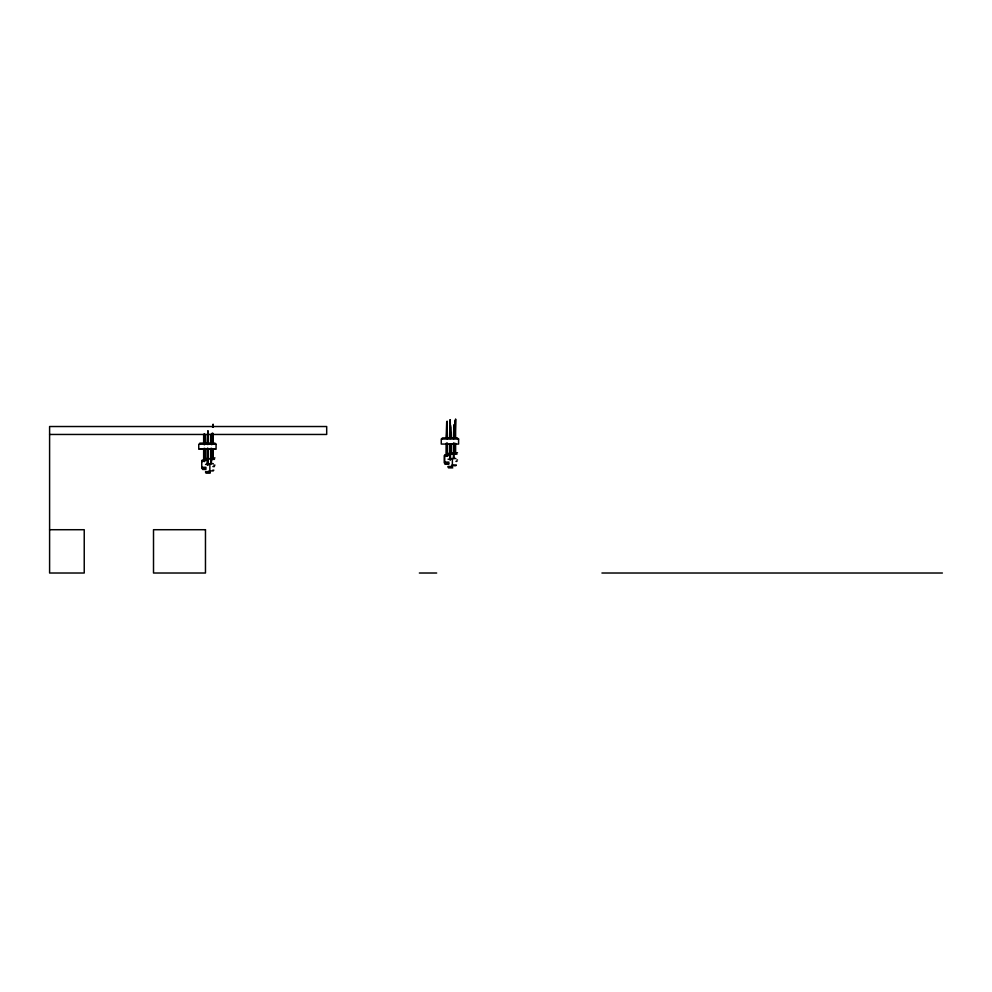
<?xml version="1.0" encoding="UTF-8"?>
<svg xmlns="http://www.w3.org/2000/svg" width="992" height="992" viewBox="0 0 992 992"><rect width="100%" height="100%" fill="white"/><g stroke="black" fill="none" stroke-linecap="round" stroke-linejoin="round"><path stroke-width="1.49" d="M450.194 419.715L450.728 438.117M455.08 420.434L454.559 437.298M446.71 421.873L446.177 437.212M446.983 423.324L447.516 438.65M450.356 426.932L450.889 437.658M49.6 434.459L326.69 434.459L326.69 426.523L49.6 426.523L49.6 573.016L84.233 573.016L84.233 529.716L49.6 529.716M199.838 448.892L214.991 448.892M453.17 452.724L453.803 452.724M454.782 452.724L457.498 452.724M448.297 453.443L452.625 453.443M452.662 454.162L456.99 454.162M449.029 454.894L444.701 454.894L444.701 463.549L448.954 463.549M448.607 455.613L444.28 455.613L444.28 462.83L448.607 462.83M210.664 457.92L214.991 457.92M205.778 458.639L210.118 458.639M451.521 458.502L455.849 458.502M448.037 459.222L452.364 459.222L452.364 466.438L448.037 466.438M210.143 459.358L214.47 459.358M202.182 460.077L206.522 460.077M456.866 459.941L457.498 459.941M202.852 460.796L201.76 460.796L201.76 468.013L205.803 468.013M202.182 461.528L202.814 461.528M455.911 461.379L456.99 461.379M444.701 462.111L448.954 462.111M209.002 463.686L213.33 463.686M205.53 464.405L209.858 464.405L209.858 471.622L205.53 471.622M445.086 464.268L448.781 464.268M452.042 464.988L456.37 464.988M213.912 465.136L214.991 465.136M451.806 465.707L455.849 465.707M212.871 466.575L214.47 466.575M202.182 467.294L205.877 467.294M448.037 467.158L452.364 467.158M448.458 467.877L452.786 467.877M202.182 468.745L205.877 468.745M202.566 469.464L205.815 469.464M212.772 470.183L213.863 470.183M209.002 470.902L213.33 470.902M205.518 472.353L209.845 472.353M205.939 473.072L210.279 473.072M419.356 573.016L436.666 573.016M601.933 573.016L942.4 573.016M457.498 439.01L457.498 437.931L442.345 437.931L442.345 439.01M455.613 437.385L455.613 418.984L455.068 437.385M455.613 443.523L455.613 452.724M455.092 443.436L455.092 454.162M454.559 443.436L454.559 454.162M453.952 438.563L453.952 424.762L453.418 438.563M453.952 443.164L453.952 458.502M453.418 443.164L453.418 458.502M450.889 443.796L450.889 454.522M450.728 444.242L450.728 453.443M450.467 438.476L450.48 425.481L449.922 438.476M450.48 443.883L450.467 459.941M450.356 426.932L450.356 437.658M450.356 443.796L450.356 454.522M450.194 419.715L450.194 438.117M450.194 444.242L450.194 453.443M449.934 443.883L449.922 459.941M447.516 443.25L447.516 455.514M446.983 438.65L447.132 421.154L446.598 438.018M446.983 443.25L447.132 456.332M446.71 443.337L446.598 456.332M446.177 443.337L446.177 455.613M214.991 444.205L214.991 443.126L199.838 443.126L199.838 444.205M213.094 427.242L213.094 424.179L212.548 427.242M213.094 433.38L213.094 444.118M213.094 448.719L213.094 457.92M212.586 433.293L212.548 444.118M212.586 448.62L212.586 459.358M212.04 433.293L212.04 444.019M212.04 448.62L212.04 459.358M211.966 433.826L211.966 444.565M211.966 449.165L211.966 459.904M211.42 433.826L211.42 444.565M211.445 448.359L211.445 463.686M210.899 434.558L210.899 443.759M210.899 448.359L210.899 463.686M208.382 433.653L208.382 444.391M208.382 448.992L208.382 458.18M208.221 434.099L208.221 443.3M208.221 449.438L208.221 458.639M207.96 444.478L207.96 430.677L207.415 444.478M207.96 448.26L207.96 465.136M207.675 434.099L207.675 443.3M207.675 449.438L207.675 458.639M207.415 449.078L207.415 464.405M207.415 434.459L207.415 443.66M207.415 448.26L207.415 465.136M205.009 434.645L205.009 443.846M205.009 448.446L205.009 460.71M204.625 433.926L204.625 444.652M204.625 449.252L204.625 461.528M204.464 434.645L204.464 443.846M204.464 448.446L204.464 460.71M204.203 434.732L204.203 443.932M204.203 448.533L204.203 460.796M204.079 433.926L204.079 444.652M204.079 449.252L204.079 461.528M203.658 434.732L203.658 443.932M203.658 448.533L203.658 460.796M458.589 439.01L441.266 439.01L441.266 444.069L458.589 444.069L458.589 439.01M216.07 444.205L198.747 444.205L198.747 449.252L216.07 449.252L216.07 444.205M205.468 529.716L153.512 529.716L153.512 573.016L205.468 573.016L205.468 529.716"/></g></svg>
